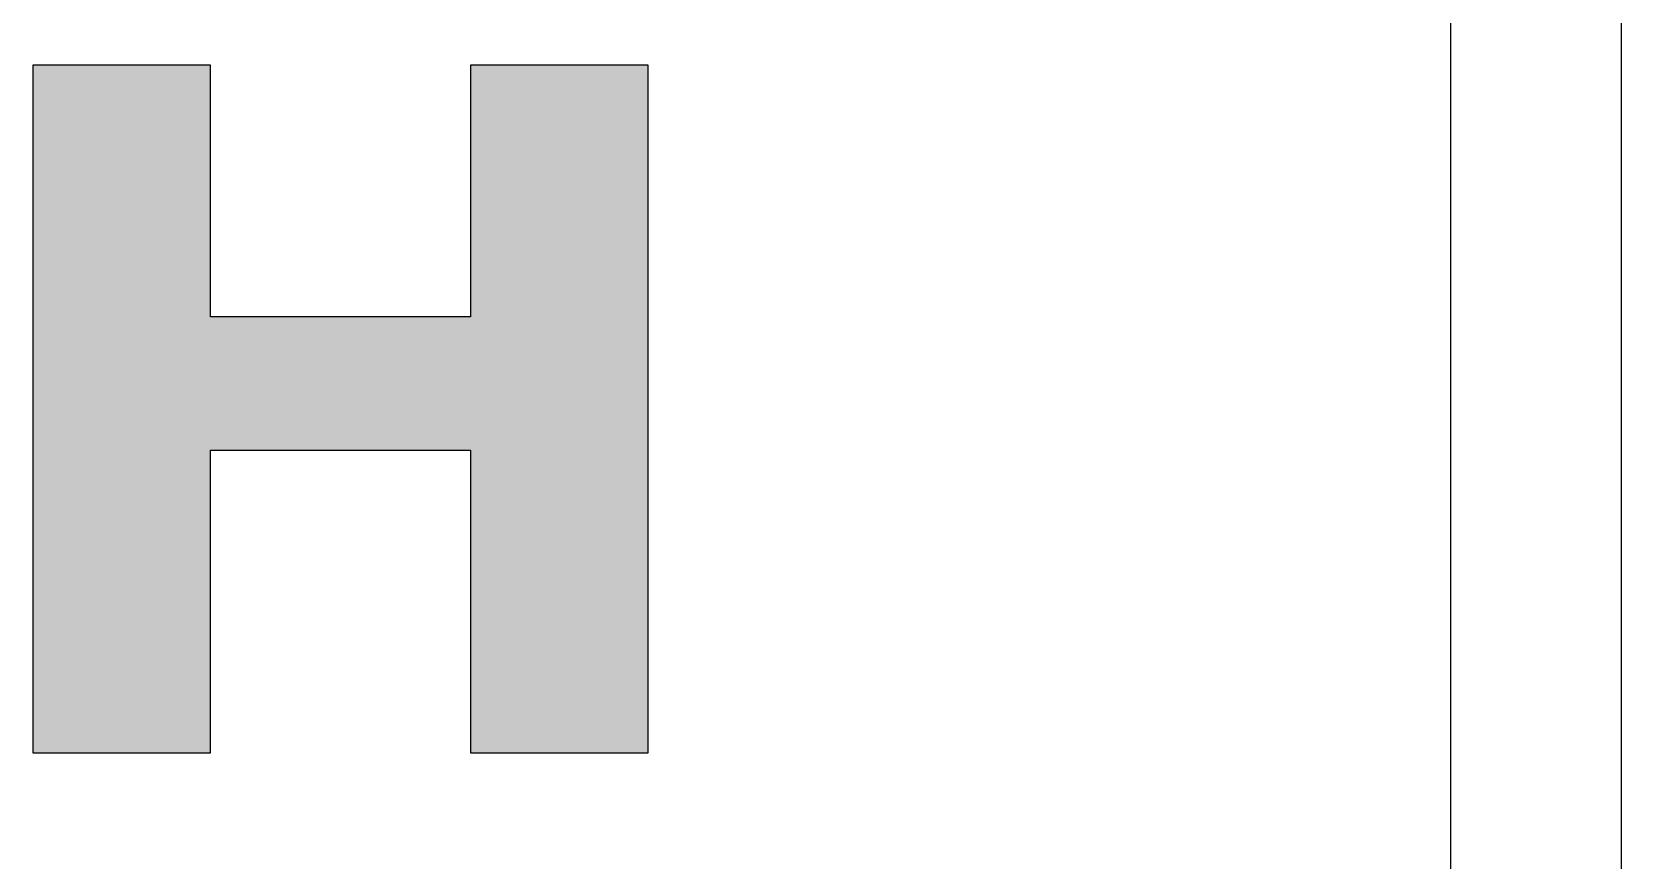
# Model space of a CAD drawing. Header units: millimetres. Extents: x 4862 to 20554, y 7569 to 11262.
# Drawn here: x 17000.6 to 17064.2, y 8382 to 8415.2 of the extents above; entities that cross this region are included whole.
import ezdxf

# ---------------------------------------------------------------- set-up
doc = ezdxf.new("R2010")
doc.units = ezdxf.units.MM
doc.layers.add('layer 1', color=7, linetype='Continuous')

# ---------------------------------------------------------------- blocks, each defined once
blk = doc.blocks.new('YQ1204162216')
h = blk.add_hatch(color=7)
h.dxf.hatch_style = 1
edge = h.paths.add_edge_path()
edge.add_spline(control_points=[(0, 0), (0, 0), (0, 0.76368), (0, 0.76368), (0, 0.76368), (0, 0.76368), (-0.19748, 0.76368), (-0.19748, 0.76368), (-0.19748, 0.76368), (-0.19748, 0.76368), (-0.19748, 0.48426), (-0.19748, 0.48426), (-0.19748, 0.48426), (-0.19748, 0.48426), (-0.48635, 0.48426), (-0.48635, 0.48426), (-0.48635, 0.48426), (-0.48635, 0.48426), (-0.48635, 0.76368), (-0.48635, 0.76368), (-0.48635, 0.76368), (-0.48635, 0.76368), (-0.68384, 0.76368), (-0.68384, 0.76368)], knot_values=[0.4615385, 0.4615385, 0.4615385, 0.4615385, 0.6153846, 0.6153846, 0.6153846, 0.6154846, 0.6923077, 0.6923077, 0.6923077, 0.6924077, 0.7692308, 0.7692308, 0.7692308, 0.7693308, 0.8461538, 0.8461539, 0.8461539, 0.8462539, 0.9230769, 0.9230769, 0.9230769, 0.9231769, 1, 1, 1, 1], degree=3, periodic=0)
edge.add_spline(control_points=[(-0.68384, 0.76368), (-0.68384, 0.76368), (-0.68384, 0.76368), (-0.68384, 0.76368), (-0.68384, 0.76368), (-0.68384, 0), (-0.68384, 0), (-0.68384, 0), (-0.68384, 0), (-0.68384, 0), (-0.68384, 0)], knot_values=[0.3846146, 0.3846146, 0.3846146, 0.3846146, 0.4230765, 0.4230765, 0.4230765, 0.4231765, 0.4232765, 0.4233765, 0.4234765, 0.4615385, 0.4615385, 0.4615385, 0.4615385], degree=3, periodic=0)
edge.add_spline(control_points=[(-0.68384, 0), (-0.68384, 0), (-0.48635, 0), (-0.48635, 0)], knot_values=[0.3076923, 0.3076923, 0.3076923, 0.3076923, 0.3846146, 0.3846146, 0.3846146, 0.3846146], degree=3, periodic=0)
edge.add_spline(control_points=[(-0.48635, 0), (-0.48635, 0), (-0.48635, 0), (-0.48635, 0), (-0.48635, 0), (-0.48635, 0.33614), (-0.48635, 0.33614), (-0.48635, 0.33614), (-0.48635, 0.33614), (-0.48635, 0.33614), (-0.48635, 0.33614)], knot_values=[0.2307685, 0.2307685, 0.2307685, 0.2307685, 0.2692304, 0.2692304, 0.2692304, 0.2693304, 0.2694304, 0.2695304, 0.2696304, 0.3076923, 0.3076923, 0.3076923, 0.3076923], degree=3, periodic=0)
edge.add_spline(control_points=[(-0.48635, 0.33614), (-0.48634, 0.33614), (-0.19748, 0.33614), (-0.19748, 0.33614)], knot_values=[0.1538462, 0.1538462, 0.1538462, 0.1538462, 0.2307685, 0.2307685, 0.2307685, 0.2307685], degree=3, periodic=0)
edge.add_spline(control_points=[(-0.19748, 0.33614), (-0.19748, 0.33614), (-0.19748, 0.33614), (-0.19748, 0.33614), (-0.19748, 0.33614), (-0.19748, 0), (-0.19748, 0), (-0.19748, 0), (-0.19748, 0), (-0.19748, 0), (-0.19748, 0)], knot_values=[0.0769223, 0.0769223, 0.0769223, 0.0769223, 0.1153842, 0.1153842, 0.1153842, 0.1154842, 0.1155842, 0.1156842, 0.1157842, 0.1538462, 0.1538462, 0.1538462, 0.1538462], degree=3, periodic=0)
edge.add_spline(control_points=[(-0.19748, 0), (-0.19748, 0), (0, 0), (0, 0)], knot_values=[0, 0, 0, 0, 0.0769223, 0.0769223, 0.0769223, 0.0769223], degree=3, periodic=0)
at = {"layer": 'layer 1', "color": 7}
blk.add_open_spline([(0, 0), (0, 0), (-0.19748, 0), (-0.19748, 0), (-0.19748, 0), (-0.19748, 0), (-0.19748, 0.33614), (-0.19748, 0.33614), (-0.19748, 0.33614), (-0.19748, 0.33614), (-0.48635, 0.33614), (-0.48635, 0.33614), (-0.48635, 0.33614), (-0.48635, 0.33614), (-0.48635, 0), (-0.48635, 0), (-0.48635, 0), (-0.48635, 0), (-0.68384, 0), (-0.68384, 0), (-0.68384, 0), (-0.68384, 0), (-0.68384, 0.76368), (-0.68384, 0.76368), (-0.68384, 0.76368), (-0.68384, 0.76368), (-0.48635, 0.76368), (-0.48635, 0.76368), (-0.48635, 0.76368), (-0.48635, 0.76368), (-0.48635, 0.48426), (-0.48635, 0.48426), (-0.48635, 0.48426), (-0.48635, 0.48426), (-0.19748, 0.48426), (-0.19748, 0.48426), (-0.19748, 0.48426), (-0.19748, 0.48426), (-0.19748, 0.76368), (-0.19748, 0.76368), (-0.19748, 0.76368), (-0.19748, 0.76368), (0, 0.76368), (0, 0.76368), (0, 0.76368), (0, 0.76368), (0, 0), (0, 0)], degree=3, knots=[0, 0, 0, 0, 0.0769231, 0.0769231, 0.0769231, 0.0769231, 0.1538462, 0.1538462, 0.1538462, 0.1538462, 0.2307692, 0.2307692, 0.2307692, 0.2307692, 0.3076923, 0.3076923, 0.3076923, 0.3076923, 0.3846154, 0.3846154, 0.3846154, 0.3846154, 0.4615385, 0.4615385, 0.4615385, 0.4615385, 0.5384615, 0.5384615, 0.5384615, 0.5384615, 0.6153846, 0.6153846, 0.6153846, 0.6153846, 0.6923077, 0.6923077, 0.6923077, 0.6923077, 0.7692308, 0.7692308, 0.7692308, 0.7692308, 0.8461538, 0.8461538, 0.8461538, 0.8461539, 1, 1, 1, 1], dxfattribs=at)
blk = doc.blocks.new('A$C398a0407')
for points in [[(9632, 0), (0, 0), (0, 6848), (9632, 6848)], [(9568, 64), (64, 64), (64, 6784), (9568, 6784)]]:
    blk.add_lwpolyline(points, close=True)
at = {"xscale": 337.2124400346185, "yscale": 337.2124400346185, "zscale": 337.2124400346185}
blk.add_blockref('YQ1204162216', (9267.48, 6248.5), dxfattribs=at)
blk = doc.blocks.new('A$Caecb7373')
at = {"color": 1}
blk.add_lwpolyline([(0, 821.76), (1155.84, 821.76), (1155.84, 0), (0, 0)], close=True, dxfattribs=at)

msp = doc.modelspace()

# ---------------------------------------------------------------- block references
at = {"xscale": 0.1068232839997459, "yscale": 0.1068232839997459, "zscale": 0.1068232839997459}
msp.add_blockref('A$C398a0407', (16035.311, 7718.828), dxfattribs=at)
at = {"color": 1, "xscale": 0.8901940333312022, "yscale": 0.8901940333312022, "zscale": 0.8901940333312022}
msp.add_blockref('A$Caecb7373', (16035.311, 7718.828), dxfattribs=at)

doc.saveas('drawing.dxf')
